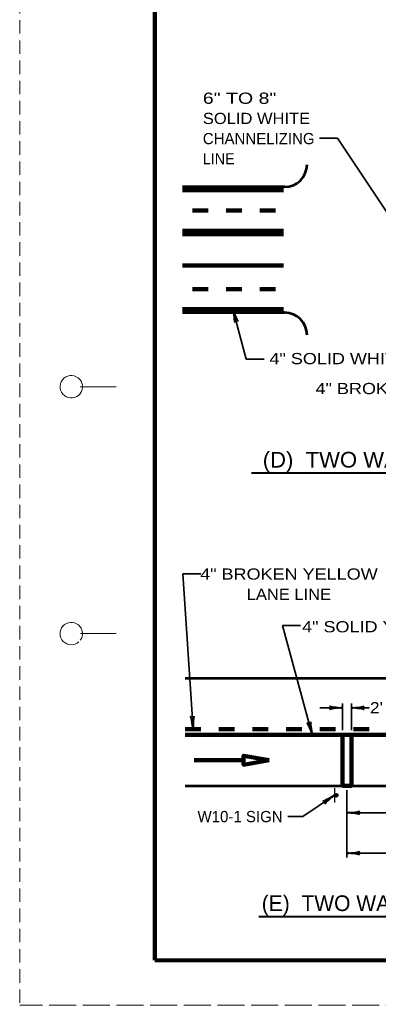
# Model space of a CAD drawing. Extents: x -49 to 631, y -934 to -494.
# Drawn here: x -49.1 to 30.8, y -933.8 to -714.2 of the extents above; entities that cross this region are included whole.
import ezdxf
from ezdxf.enums import TextEntityAlignment as Align

# ---------------------------------------------------------------- set-up
doc = ezdxf.new("R2010")
doc.units = 0
doc.linetypes.add('LONG_DASHED', pattern=[7.5, 6, -1.5])
doc.linetypes.add('MEDIUM_DASHED', pattern=[4.5, 3, -1.5])
for name, color, linetype, lineweight in [('1', 7, 'Continuous', 90), ('4', 7, 'Continuous', 25), ('61', 7, 'Continuous', 35)]:
    doc.layers.add(name, color=color, linetype=linetype, lineweight=lineweight)

msp = doc.modelspace()

# ---------------------------------------------------------------- hatches: boundary and pattern name
at = {"layer": '4'}
msp.add_hatch(color=256, dxfattribs=at).paths.add_polyline_path([(21.45, -887.443, 1), (21.45, -886.623, 1)])

# ---------------------------------------------------------------- linework, layer by layer
at = {"layer": '1', "linetype": 'MEDIUM_DASHED', "lineweight": 13}
msp.add_line((-49.001, -493.809), (-49.061, -933.849), dxfattribs=at)
at = {"layer": '1', "lineweight": 35}
for p, q in [((17.697, -740.605), (21.697, -740.605)), ((21.697, -740.605), (35.926, -761.977)), ((-1.574, -778.727), (1.395, -789.829)), ((1.395, -789.829), (5.395, -789.829)), ((-12.749, -837.694), (-8.749, -837.694)), ((-10.454, -872.311), (-12.749, -837.694)), ((16.098, -873.561), (9.432, -849.242)), ((9.432, -849.242), (13.432, -849.242)), ((17.796, -867.561), (22.796, -867.561)), ((22.796, -872.561), (22.796, -866.561)), ((24.796, -872.561), (24.796, -866.561)), ((24.796, -867.561), (28.796, -867.561)), ((23.796, -885.936), (23.796, -900.936)), ((54.096, -890.936), (23.796, -890.936)), ((23.796, -899.936), (87.796, -899.936))]:
    msp.add_line(p, q, dxfattribs=at)
at = {"layer": '1', "lineweight": 53}
for p, q in [((9.926, -751.477), (-12.824, -751.477)), ((9.926, -779.477), (-12.824, -779.477)), ((-12.824, -779.477), (9.926, -779.477)), ((-12.204, -860.936), (107.296, -860.936)), ((24.796, -884.936), (86.796, -884.936))]:
    msp.add_line(p, q, dxfattribs=at)
at = {"layer": '1'}
for p, q in [((9.676, -752.227), (-12.824, -752.227)), ((-10.574, -756.727), (-7.074, -756.727)), ((-3.074, -756.727), (0.426, -756.727)), ((4.426, -756.727), (7.926, -756.727)), ((-12.824, -761.227), (9.676, -761.227)), ((-12.824, -761.977), (9.676, -761.977)), ((-12.824, -768.977), (9.676, -768.977)), ((-10.574, -774.227), (-7.074, -774.227)), ((-3.074, -774.227), (0.426, -774.227)), ((4.426, -774.227), (7.926, -774.227)), ((9.676, -778.727), (-12.824, -778.727)), ((-12.204, -872.311), (-8.704, -872.311)), ((-4.704, -872.311), (-1.204, -872.311)), ((2.796, -872.311), (6.296, -872.311)), ((10.296, -872.311), (13.796, -872.311)), ((17.796, -872.311), (21.296, -872.311)), ((25.296, -872.311), (28.796, -872.311)), ((0.796, -879.249), (-10.204, -879.249))]:
    msp.add_line(p, q, dxfattribs=at)
at = {"layer": '1', "lineweight": 40}
for p, q in [((2.552, -815.163), (163.736, -815.163)), ((4.221, -914.077), (163.485, -914.077))]:
    msp.add_line(p, q, dxfattribs=at)
at = {"layer": '1'}
msp.add_lwpolyline([(-12.204, -873.561), (24.796, -873.561), (88.796, -873.561)], dxfattribs=at)
for points in [[(22.796, -884.936), (24.796, -884.936), (24.796, -873.561), (22.796, -873.561)], [(6.468, -879.249), (0.796, -880.249), (0.796, -878.249)]]:
    msp.add_lwpolyline(points, close=True, dxfattribs=at)
at = {"layer": '1', "lineweight": 53}
msp.add_lwpolyline([(-12.204, -884.936), (22.796, -884.936), (24.796, -884.936)], dxfattribs=at)
at = {"layer": '1', "lineweight": 35}
msp.add_lwpolyline([(10.616, -891.793), (13.998, -891.793), (21.05, -887.033)], dxfattribs=at)
at = {"layer": '1', "lineweight": 53}
for centre, start, end in [((9.926, -746.477), 270, 0), ((9.926, -784.477), 0, 90)]:
    msp.add_arc(centre, 5, start, end, dxfattribs=at)
at = {"layer": '1', "lineweight": 40}
for centre, major_axis, ratio, start_param, end_param in [((-1.489, -779.864), (-0.284, 1.742), 0.07063, 3.1407148, 5.41811), ((-1.489, -779.864), (-0.284, 1.742), 0.07063, 3.1407148, 5.41811), ((-1.025, -779.71), (-0.612, 1.685), 0.122415, 0.8963533, 3.1415927), ((-1.025, -779.71), (-0.612, 1.685), 0.122415, 0.8963533, 3.1415927), ((21.705, -867.837), (1.786, 0.156), 0.122415, 0.8963533, 3.1415927), ((21.705, -867.837), (1.786, 0.156), 0.122415, 0.8963533, 3.1415927), ((21.705, -867.837), (1.786, 0.156), 0.122415, 0.8963533, 3.1415927), ((21.676, -867.35), (1.756, -0.176), 0.07063, 3.1407148, 5.41811), ((21.676, -867.35), (1.756, -0.176), 0.07063, 3.1407148, 5.41811), ((21.676, -867.35), (1.756, -0.176), 0.07063, 3.1407148, 5.41811), ((25.917, -867.773), (-1.756, 0.176), 0.07063, 3.1407148, 5.41811), ((25.888, -867.285), (-1.786, -0.156), 0.122415, 0.8963533, 3.1415927), ((-10.801, -871.241), (0.274, -1.771), 0.122415, 0.8963533, 3.1415927), ((-10.317, -871.179), (-0.059, -1.764), 0.07063, 3.1407148, 5.41811), ((15.544, -872.582), (0.623, -1.681), 0.122415, 0.8963533, 3.1415927), ((16.006, -872.425), (0.295, -1.74), 0.07063, 3.1407148, 5.41811), ((20.003, -887.485), (1.554, 0.837), 0.07063, 3.1407148, 5.41811), ((20.3, -887.873), (1.393, 1.128), 0.122415, 0.8963533, 3.1415927), ((24.917, -891.148), (-1.756, 0.176), 0.07063, 3.1407148, 5.41811), ((24.917, -891.148), (-1.756, 0.176), 0.07063, 3.1407148, 5.41811), ((24.888, -890.66), (-1.786, -0.156), 0.122415, 0.8963533, 3.1415927), ((24.888, -890.66), (-1.786, -0.156), 0.122415, 0.8963533, 3.1415927), ((24.917, -900.148), (-1.756, 0.176), 0.07063, 3.1407148, 5.41811), ((24.888, -899.66), (-1.786, -0.156), 0.122415, 0.8963533, 3.1415927)]:
    msp.add_ellipse(centre, major_axis=major_axis, ratio=ratio, start_param=start_param, end_param=end_param, dxfattribs=at)
at = {"layer": '4'}
msp.add_line((21.05, -885.433), (21.05, -888.633), dxfattribs=at)
msp.add_circle((21.45, -887.033), 0.41, dxfattribs=at)
at = {"layer": '61', "lineweight": 13}
for p, q in [((-35.581, -795.989), (-27.581, -795.989)), ((-35.561, -851.009), (-27.581, -851.009))]:
    msp.add_line(p, q, dxfattribs=at)
at = {"layer": '61', "lineweight": 158}
msp.add_line((620.059, -923.849), (-19.001, -923.829), dxfattribs=at)
at = {"layer": '61', "linetype": 'LONG_DASHED', "lineweight": 13}
msp.add_line((630.999, -933.829), (-49.061, -933.849), dxfattribs=at)
at = {"layer": '61', "lineweight": 158}
msp.add_lwpolyline([(620.039, -503.809), (-19.001, -503.809), (-19.001, -923.829)], dxfattribs=at)
at = {"layer": '61', "lineweight": 13}
for centre, start, end in [((-37.584, -796.008), 322.67175, 321.71615), ((-37.584, -851.008), 323.13009, 312.31439)]:
    msp.add_arc(centre, 2.5, start, end, dxfattribs=at)

# ---------------------------------------------------------------- texts
at = {"layer": '1'}
for s, width, p in [('6" TO 8"', 1.3, (-8.281, -732.956)), ('SOLID WHITE', 1.1, (-8.281, -737.456)), ('LINE', 0.95, (-8.281, -746.456)), ('4" SOLID WHITE EDGE LINE', 1.2, (6.548, -790.982)), ('4" BROKEN WHITE LANE LINE', 1.2, (16.818, -797.655))]:
    msp.add_text(s, height=2.5, dxfattribs=dict(at, width=width)).set_placement(p)
for s, height, p in [('CHANNELIZING', 2.5, (-8.281, -741.956)), ('(E)  TWO WAY MARKING, RAILROAD-HIGHWAY GRADE CROSSINGS', 3.5, (4.834, -912.851))]:
    msp.add_text(s, height=height, dxfattribs=at).set_placement(p)
for s, height, width, p in [('(D)  TWO WAY MARKING, MULTI-LANE HIGHWAY WITH DUAL LEFT', 3.5, 1.05, (83.277, -814.017)), ('4" BROKEN YELLOW', 2.5, 1.2, (10.89, -838.996)), ('LANE LINE', 2.5, 1.1, (10.89, -843.496)), ('4" SOLID YELLOW BARRIER LINE', 2.5, 1.2, (45.627, -850.737)), ("2' WIDE WHITE LINE", 2.5, 1.15, (47.459, -868.791))]:
    msp.add_text(s, height=height, dxfattribs=dict(at, width=width)).set_placement(p, align=Align.CENTER)
msp.add_text('W10-1 SIGN', height=2.5, dxfattribs=at).set_placement((0.012, -893.043), align=Align.CENTER)

doc.saveas('drawing.dxf')
